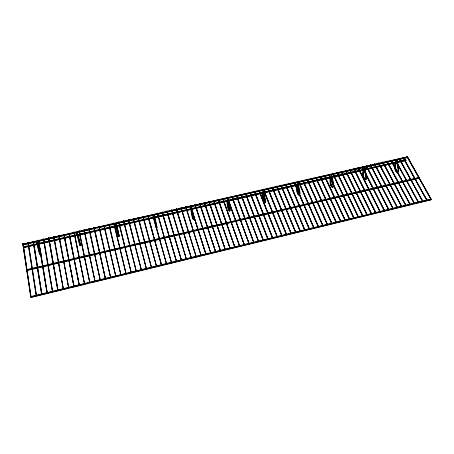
<?xml version="1.0" encoding="UTF-8"?>
<svg xmlns="http://www.w3.org/2000/svg" width="454" height="454" viewBox="0 0 454 454"><rect width="100%" height="100%" fill="white"/><g stroke="black" fill="none" stroke-linecap="round" stroke-linejoin="round"><path stroke-width="0.68" d="M362.984 169.728L362.769 174.926A3.388 1.402 77.5 0 0 364.715 179.512A3.388 1.402 77.5 0 0 365.663 175.834L363.892 167.1L364.681 166.93L366.304 174.983M362.962 174.699L362.973 172.214M363.563 169.802L363.393 175.732A2.957 1.226 77.5 0 0 365.652 178.836M363.563 170.511L363.535 174.75A3.382 1.402 77.5 0 0 365.078 179.092M394.963 165.25L395.059 162.424M395.644 162.492L395.338 168.383A2.928 1.362 77.6 0 0 397.085 171.606A2.928 1.362 77.6 0 0 398.22 169.138L398.09 168.338M395.621 163.196L395.474 167.418A3.348 1.566 77.6 0 0 395.508 168.247M296.371 184.96L297.171 184.926L296.366 185.113L296.644 190.107A3.462 1.056 77.2 0 0 298.414 194.851A3.462 1.056 77.2 0 0 298.925 191.191L297.064 182.253M405.592 160.131C405.706 159.053 406.387 160.988 405.683 160.432L398.09 162.163M406.994 156.959L407.215 157.691L407.13 156.868L29.323 242.601M373.71 188.762L418.753 178.365L418.94 178.013L418.673 177.537L26.911 269.619L27.161 270.527L28.534 269.971M430.557 199.17L430.795 199.942L430.715 199.102L30.974 296.541L31.218 297.211M79.705 245.432L76.317 232.352L77.259 232.142L80.613 245.336L78.133 234.826M227.323 198.075L226.983 198.165L228.992 207.279A3.547 0.681 77 0 1 228.969 210.911A3.547 0.681 77 0 1 227.392 206.002L226.779 200.963L227.085 200.679M22.7 243.832L23.188 243.724L31.037 297.103L30.724 297.064L22.7 243.832L23.188 243.724M27.893 242.657L28.375 242.549L36.473 295.781L36.161 295.736L27.893 242.657L28.375 242.549M33.063 241.483L33.551 241.375L41.887 294.459L41.581 294.413L33.063 241.483L33.551 241.375M38.221 240.314L38.704 240.206L47.284 293.142L46.978 293.097L38.221 240.314L38.704 240.206M43.363 239.15L43.845 239.042L52.664 291.831L52.363 291.786L43.363 239.15L43.845 239.042M48.487 237.987L48.964 237.879L58.021 290.52L57.726 290.475L48.487 237.987L48.964 237.879M30.724 297.064L31.235 296.939M53.595 236.829L54.071 236.721L63.367 289.221L53.595 236.829L54.071 236.721M58.685 235.677L59.162 235.569L68.69 287.921L58.685 235.677L59.162 235.569M36.161 295.736L36.672 295.611M63.759 234.525L64.235 234.417L73.996 286.627L63.759 234.525L64.235 234.417M41.581 294.413L42.086 294.288M68.821 233.379L69.292 233.271L79.285 285.333L68.821 233.379L69.292 233.271M46.978 293.097L47.483 292.972M73.86 232.238L74.331 232.13L84.558 284.051L73.86 232.238L74.331 232.13M52.363 291.786L52.863 291.661M78.888 231.097L79.359 230.99L89.813 282.768L78.888 231.097L79.359 230.99M57.726 290.475L58.225 290.356M83.899 229.962L84.365 229.855L95.045 281.491L83.899 229.962L84.365 229.855M88.893 228.827L89.359 228.725L100.266 280.214L88.893 228.827L89.359 228.725M63.072 289.175L63.571 289.05M93.87 227.698L94.336 227.596L105.464 278.949L93.87 227.698L94.336 227.596M68.395 287.876L68.895 287.751M98.836 226.574L99.301 226.472L110.651 277.683L98.836 226.574L99.301 226.472M73.707 286.576L74.201 286.457M103.779 225.451L104.244 225.349L115.815 276.424L103.779 225.451L104.244 225.349M78.996 285.288L79.495 285.169M108.71 224.333L109.176 224.231L120.968 275.164L108.71 224.333L109.176 224.231M84.274 284L84.767 283.881M113.631 223.22L114.09 223.118L126.099 273.915L113.631 223.22L114.09 223.118M118.528 222.108L118.988 222.006L131.217 272.667L118.528 222.108L118.988 222.006M89.529 282.717L90.023 282.598M123.414 221.002L123.874 220.899L136.314 271.424L123.414 221.002L123.874 220.899M94.767 281.44L95.255 281.321M128.283 219.901L128.737 219.798L141.398 270.181L128.283 219.901L128.737 219.798M99.988 280.169L100.476 280.05M133.141 218.8L133.595 218.697L146.46 268.95L133.141 218.8L133.595 218.697M105.192 278.898L105.68 278.779M137.976 217.699L138.43 217.597L151.511 267.718L137.976 217.699L138.43 217.597M110.379 277.632L110.867 277.513M142.8 216.609L143.254 216.507L156.545 266.487L142.8 216.609L143.254 216.507M147.612 215.519L148.061 215.417L161.562 265.267L147.612 215.519L148.061 215.417M115.549 276.373L116.031 276.253M152.408 214.43L152.856 214.328L166.556 264.046L152.408 214.43L152.856 214.328M120.702 275.118L121.184 274.999M157.186 213.346L157.634 213.244L171.544 262.826L157.186 213.346L157.634 213.244M125.837 273.864L126.314 273.745M161.947 212.268L162.396 212.166L176.51 261.618L161.947 212.268L162.396 212.166M130.956 272.616L131.433 272.496M166.697 211.189L167.146 211.087L181.458 260.409L166.697 211.189L167.146 211.087M171.436 210.117L171.879 210.015L186.395 259.206L171.436 210.117L171.879 210.015M136.052 271.373L136.535 271.254M176.152 209.05L176.595 208.948L191.316 258.008L176.152 209.05L176.595 208.948M141.137 270.13L141.614 270.017M180.862 207.983L181.299 207.881L196.219 256.811L180.862 207.983L181.299 207.881M146.205 268.893L146.682 268.779M185.55 206.916L185.992 206.82L201.105 255.619L185.55 206.916L185.992 206.82M151.261 267.661L151.732 267.548M190.226 205.855L190.669 205.758L205.974 254.427L190.226 205.855L190.669 205.758M156.295 266.436L156.766 266.316M194.891 204.799L195.328 204.703L210.832 253.247L194.891 204.799L195.328 204.703M199.539 203.744L199.976 203.647L215.673 252.061L199.539 203.744L199.976 203.647M161.312 265.21L161.783 265.096M204.175 202.694L204.606 202.597L220.496 250.886L204.175 202.694L204.606 202.597M166.312 263.99L166.783 263.876M208.795 201.65L209.226 201.553L225.303 249.711L208.795 201.65L209.226 201.553M171.3 262.775L171.765 262.662M213.397 200.606L213.828 200.509L230.099 248.542L213.397 200.606L213.828 200.509M176.271 261.561L176.737 261.447M217.988 199.561L218.419 199.465L234.877 247.379L217.988 199.561L218.419 199.465M181.22 260.352L181.685 260.238M222.568 198.529L222.993 198.426L239.638 246.216L222.568 198.529L222.993 198.426M227.131 197.49L227.556 197.394L244.388 245.058L227.131 197.49L227.556 197.394M186.157 259.149L186.622 259.035M231.682 196.457L232.108 196.361L249.121 243.906L231.682 196.457L232.108 196.361M191.083 257.951L191.543 257.838M236.216 195.43L236.642 195.333L253.837 242.754L236.216 195.43L236.642 195.333M195.986 256.754L196.446 256.641M240.739 194.408L241.165 194.312L258.542 241.607L240.739 194.408L241.165 194.312M200.878 255.562L201.332 255.449M245.251 193.387L245.671 193.291L263.473 240.291L263.229 240.461L245.251 193.387L245.671 193.291M249.745 192.365L250.165 192.269L268.144 239.15L267.905 239.32L249.745 192.365L250.165 192.269M205.747 254.371L206.207 254.257M254.223 191.35L254.643 191.253L272.803 238.015L272.565 238.185L254.223 191.35L254.643 191.253M210.605 253.184L211.065 253.077M258.695 190.334L259.115 190.243L277.451 236.88L277.207 237.05L258.695 190.334L259.115 190.243M215.451 252.004L215.905 251.896M263.15 189.329L263.564 189.233L282.082 235.751L281.838 235.921L263.15 189.329L263.564 189.233M220.275 250.829L220.729 250.716M267.588 188.319L268.008 188.228L286.695 234.627L286.451 234.797L267.588 188.319L268.008 188.228M225.088 249.655L225.536 249.547M272.02 187.315L272.434 187.224L291.298 233.504L291.054 233.674L272.02 187.315L272.434 187.224M276.435 186.316L276.844 186.219L295.883 232.386L295.639 232.556L276.435 186.316L276.844 186.219M229.883 248.486L230.331 248.372M280.833 185.317L281.247 185.226L300.457 231.273L300.213 231.438L280.833 185.317L281.247 185.226M234.667 247.317L235.11 247.209M285.226 184.324L285.634 184.228L305.014 230.161L304.77 230.326L285.226 184.324L285.634 184.228M239.428 246.153L239.877 246.045M289.601 183.331L290.01 183.24L309.56 229.049L309.31 229.219L289.601 183.331L290.01 183.24M244.178 244.995L244.627 244.888M293.959 182.343L294.368 182.247L314.089 227.948L313.845 228.112L293.959 182.343L294.368 182.247M248.917 243.843L249.359 243.736M298.312 181.356L298.721 181.265L318.606 226.841L318.356 227.011L298.312 181.356L298.721 181.265M302.648 180.374L303.056 180.283L323.106 225.746L322.856 225.916L302.648 180.374L303.056 180.283M253.638 242.691L254.081 242.584M306.972 179.392L307.375 179.302L327.595 224.651L327.345 224.821L306.972 179.392L307.375 179.302M258.343 241.545L258.78 241.437M311.285 178.416L311.654 178.246L331.982 223.657L331.653 223.663L311.285 178.416L311.688 178.326M263.031 240.399L263.473 240.291M315.581 177.44L315.95 177.276L336.442 222.568L336.147 222.642L315.581 177.44L315.984 177.349M267.707 239.258L268.144 239.15M319.866 176.47L320.235 176.3L340.886 221.484L340.591 221.558L319.866 176.47L320.269 176.379M272.372 238.123L272.803 238.015M324.139 175.499L324.508 175.335L345.318 220.406L345.023 220.474L324.139 175.499L324.542 175.409M328.401 174.535L328.77 174.37L349.739 219.327L349.444 219.396L328.401 174.535L328.798 174.444M277.014 236.988L277.451 236.88M332.651 173.57L333.015 173.405L354.143 218.249L353.853 218.323L332.651 173.57L333.049 173.479M281.645 235.859L282.082 235.751M336.885 172.611L337.254 172.446L358.535 217.182L358.246 217.25L336.885 172.611L337.282 172.52M286.264 234.735L286.695 234.627M341.107 171.652L341.476 171.487L362.911 216.11L362.621 216.183L341.107 171.652L341.504 171.567M290.866 233.611L291.298 233.504M345.318 170.698L345.687 170.534L367.28 215.048L366.991 215.117L345.318 170.698L345.715 170.608M349.518 169.751L349.886 169.58L371.627 213.987L371.344 214.055L349.54 169.824L349.909 169.66M295.458 232.488L295.883 232.386M353.706 168.797L354.069 168.633L375.969 212.926L375.679 213L353.728 168.877L354.097 168.712M300.032 231.375L300.457 231.273M357.877 167.855L358.246 167.685L380.293 211.87L380.009 211.944L357.9 167.929L358.268 167.764M304.589 230.263L305.014 230.161M362.042 166.907L362.406 166.743L384.606 210.821L384.322 210.889L362.065 166.987L362.428 166.822M309.134 229.156L309.56 229.049M366.191 165.971L366.56 165.801L388.908 209.771L388.618 209.839L366.213 166.045L366.577 165.88M313.669 228.05L314.089 227.948M370.328 165.029L370.697 164.864L393.192 208.727L370.351 165.108L370.714 164.944M374.454 164.093L374.822 163.928L397.466 207.682L374.476 164.172L374.839 164.007M318.186 226.949L318.606 226.841M378.568 163.162L378.937 162.997L401.728 206.644L378.591 163.241L378.954 163.077M322.686 225.848L323.106 225.746M382.671 162.231L383.04 162.067L405.972 205.611L382.688 162.311L383.057 162.146M327.175 224.753L327.595 224.651M386.763 161.306L387.126 161.142L410.206 204.578L386.78 161.386L387.143 161.215M331.653 223.663L332.073 223.561M390.843 160.381L391.206 160.217L414.428 203.545L390.854 160.461L391.223 160.296M336.113 222.573L336.533 222.471M394.906 159.456L395.275 159.292L394.923 159.536L418.361 202.586L418.736 202.348L418.35 202.512M398.964 158.537L399.327 158.372L422.839 201.497L398.975 158.616L399.344 158.452M340.562 221.49L340.977 221.387M403.01 157.623L403.373 157.459L427.021 200.475L403.021 157.703L403.385 157.538M344.995 220.406L345.415 220.303M407.039 156.709L407.403 156.545L431.192 199.454L407.051 156.789L407.42 156.624M349.415 219.327L349.83 219.225M353.825 218.255L354.239 218.153M358.217 217.182L358.632 217.08M362.598 216.115L363.007 216.013M366.968 215.048L367.377 214.946M371.321 213.987L371.73 213.885M375.662 212.926L376.065 212.83M379.987 211.87L380.395 211.774M384.3 210.821L384.708 210.718M388.601 209.771L389.004 209.674M392.892 208.727L393.295 208.624M397.165 207.682L397.568 207.586M401.427 206.644L401.83 206.547M405.677 205.605L406.075 205.509M409.917 204.572L410.314 204.476M414.139 203.54L414.536 203.443M422.549 201.491L422.941 201.394M426.737 200.469L427.129 200.373M430.908 199.454L431.3 199.357M329.95 177.31L330.756 177.423L329.956 177.457L330.081 182.429A3.422 1.231 77.4 0 0 331.948 187.093A3.422 1.231 77.4 0 0 332.68 183.422L331.097 174.529M262.196 193.046L262.787 192.916L262.253 192.666M226.779 200.963L227.585 200.935M190.788 209.01L191.401 208.868M190.93 209.288L191.543 209.146M154.621 217.562L153.997 217.704M37.591 244.229L38.267 244.076M395.479 162.736L394.889 162.668L394.725 167.594A3.348 1.561 77.6 0 0 396.756 172.1A3.348 1.561 77.6 0 0 397.908 168.417L396.194 159.774L396.978 159.604M330.853 174.597L331.647 174.415L333.474 183.24A3.422 1.237 77.4 0 1 333.701 184.965M226.983 198.165L227.834 197.972L229.843 207.086A3.547 0.681 77 0 1 230.008 210.775M261.981 192.944L262.418 197.961A3.507 0.874 77.1 0 0 264.097 202.785A3.507 0.874 77.1 0 0 264.37 199.141L262.423 190.124L263.258 189.937L265.204 198.948A3.501 0.874 77.1 0 1 264.92 202.592M297.035 182.27L297.852 182.088L299.736 191.003A3.462 1.061 77.2 0 1 299.504 194.698M30.991 296.791L430.897 199.278M31.911 297.047L49.815 292.677M51.189 292.342L68.406 288.142M71.851 287.303L86.998 283.602M90.442 282.763L107.655 278.563M109.034 278.228L126.246 274.029M127.625 273.694L131.756 272.684M133.136 272.349L144.843 269.489M146.216 269.154L150.348 268.144M151.727 267.809L163.434 264.954M164.813 264.62L168.945 263.609M170.318 263.275L182.026 260.42M183.405 260.08L187.536 259.075M188.909 258.74L200.617 255.88M201.996 255.545L206.127 254.535M207.506 254.2L224.719 250.001M226.098 249.666L243.31 245.466M244.689 245.126L261.901 240.926M263.28 240.592L280.498 236.392M281.872 236.057L356.929 217.738M358.308 217.404L375.526 213.204M376.899 212.869L394.117 208.67M395.496 208.329L412.709 204.13M414.088 203.795L418.219 202.785M419.592 202.45L430.613 199.76M31.173 297.444L430.948 199.874M115.974 226.206L118.432 236.585L115.384 223.487L116.303 223.277L118.517 232.703M156.028 225.956L153.492 214.838L154.388 214.64L157.124 227.636L156.891 227.221M190.765 206.371L191.06 206.303M40.037 254.609A3.768 0.443 76.5 0 1 38.624 251.085L36.252 241.443L37.217 241.222L39.589 250.863A3.768 0.437 76.5 0 0 40.338 253.463M29.913 269.648L38.198 267.701M39.577 267.372L52.006 264.449M53.385 264.126L57.527 263.15M58.907 262.826L67.192 260.874M68.571 260.551L84.45 256.816M85.834 256.493L88.592 255.84M89.971 255.517L98.257 253.57M99.642 253.241L103.779 252.271M107.235 251.454L113.449 249.995M114.828 249.672L123.113 247.719M124.492 247.396L138.986 243.985M140.371 243.662L152.107 240.898M153.486 240.575L159.7 239.11M161.079 238.787L169.365 236.84M170.744 236.511L190.765 231.801M192.144 231.478L198.358 230.013M199.743 229.69L206.644 228.067M209.407 227.42L237.022 220.922M238.401 220.593L248.758 218.158M250.137 217.835L254.28 216.859M255.659 216.535L275.68 211.825M277.059 211.502L283.273 210.037M284.652 209.714L302.602 205.492M303.981 205.163L316.41 202.24M317.789 201.917L321.931 200.94M323.316 200.617L329.525 199.158M330.909 198.829L333.667 198.182M335.052 197.859L339.195 196.883M340.574 196.559L350.931 194.119M352.31 193.796L368.188 190.061M369.567 189.738L372.331 189.085M27.098 270.493L418.9 178.291M26.922 269.852L418.843 177.701M27.938 242.918L23.035 243.963L23.222 244.814L32.262 242.606M23.046 244.178L407.295 157.022M33.647 242.294L35.718 241.823M37.103 241.511L57.851 236.801M59.23 236.489L75.829 232.72M79.285 231.937L91.731 229.111M93.115 228.799L95.879 228.169M99.341 227.386L115.242 223.771M116.627 223.459L118.006 223.147M119.391 222.835L165.721 212.313M167.106 212.001L169.87 211.377M171.254 211.059L180.244 209.022M181.628 208.704L185.777 207.762M187.156 207.45L189.925 206.82M191.304 206.508L221.734 199.601M223.118 199.289L227.267 198.347M228.646 198.035L239.712 195.521M241.097 195.209L259.762 190.969M263.224 190.186L297.103 182.497M299.18 182.026L313.703 178.728M315.082 178.411L330.296 174.96M331.681 174.648L333.752 174.177M335.137 173.859L369.709 166.011M371.094 165.699L373.863 165.069M375.242 164.757L378.012 164.132M379.391 163.815L407.051 157.538M23.222 244.814L407.351 157.606M24.397 246.658L24.578 247.504L24.334 246.613L36.825 243.832M38.21 243.514L405.626 159.859M24.34 246.828L405.927 159.927M24.567 247.288L36.995 244.456M38.374 244.144L43.209 243.043M45.973 242.413L60.473 239.105M61.852 238.793L108.801 228.095M110.18 227.777L118.466 225.888M119.845 225.576L130.202 223.215M131.586 222.903L152.3 218.181M155.058 217.551L176.464 212.671M177.843 212.358L181.986 211.416M183.365 211.099L190.271 209.527M193.035 208.897L204.079 206.377M205.458 206.065L217.886 203.233M219.271 202.915L226.171 201.343M227.556 201.031L262.077 193.16M263.456 192.848L269.67 191.429M271.049 191.117L295.906 185.453M297.285 185.136L305.57 183.246M306.955 182.934L311.784 181.833M313.169 181.515L321.455 179.631M322.834 179.313L341.476 175.068M342.855 174.75L357.355 171.447M358.734 171.13L362.877 170.188M364.948 169.717L373.233 167.827M374.618 167.515L379.448 166.414M380.832 166.096L383.59 165.466M384.969 165.154L393.255 163.264M394.639 162.952L396.711 162.481M24.516 247.458L405.984 160.5M191.384 206.235L190.68 206.405M36.785 241.307L37.115 241.239M363.37 170.051L362.791 169.978M116.15 226.325L116.485 226.319M407.289 156.534L431.175 199.283M407.17 156.795L431.033 199.527M403.254 157.453L426.998 200.299M403.135 157.708L426.862 200.543M399.214 158.367L422.816 201.321M399.094 158.622L422.68 201.565M395.156 159.286L418.747 202.416M395.042 159.541L418.48 202.586M391.087 160.211L414.406 203.375M390.973 160.466L414.269 203.613M387.007 161.13L410.178 204.402M386.899 161.391L410.047 204.646M382.915 162.061L405.938 205.435M382.807 162.316L405.814 205.679M378.812 162.992L401.694 206.474M378.71 163.247L401.563 206.712M374.698 163.922L397.426 207.512M374.595 164.178L397.307 207.756M370.572 164.859L393.153 208.556M370.47 165.114L393.033 208.795M366.435 165.795L388.862 209.6M366.333 166.051L388.743 209.844M362.286 166.737L384.561 210.65M362.184 166.993L384.447 210.889M358.121 167.679L380.248 211.7M358.024 167.935L380.134 211.944M353.944 168.627L375.918 212.756M353.853 168.882L375.81 213M349.762 169.575L371.576 213.817M349.671 169.83L371.468 214.055M345.562 170.528L367.224 214.878M345.471 170.783L367.116 215.117M341.346 171.481L362.854 215.945M341.26 171.737L362.752 216.183M337.123 172.441L358.473 217.012M337.044 172.696L358.376 217.25M332.89 173.4L354.08 218.085M332.805 173.655L353.984 218.323M328.639 174.364L349.671 219.157M328.56 174.614L349.574 219.396M324.377 175.329L345.25 220.235M324.304 175.584L345.159 220.474M320.104 176.3L340.818 221.319M320.03 176.549L340.727 221.558M315.819 177.27L336.369 222.403M315.746 177.52L336.278 222.642M311.518 178.24L331.902 223.493M311.45 178.496L331.817 223.731M307.205 179.222L327.425 224.582M307.142 179.472L327.345 224.821M302.88 180.198L322.936 225.678M302.818 180.454L322.856 225.916M298.545 181.186L318.436 226.779M298.482 181.435L318.356 227.011M294.192 182.167L313.913 227.88M294.135 182.423L313.845 228.112M289.834 183.161L309.384 228.986M289.777 183.41L309.31 229.219M285.452 184.148L304.838 230.093M285.401 184.403L304.77 230.326M281.066 185.147L300.276 231.205M281.015 185.397L300.213 231.438M276.662 186.14L295.702 232.323M276.617 186.395L295.639 232.556M272.247 187.144L291.11 233.441M272.201 187.394L291.054 233.674M267.82 188.149L286.508 234.565M267.775 188.399L286.451 234.797M263.377 189.153L281.889 235.688M263.337 189.403L281.838 235.921M258.922 190.164L277.258 236.818M258.882 190.413L277.207 237.05M254.45 191.174L272.61 237.953M254.416 191.429L272.565 238.185M249.972 192.195L267.951 239.088M249.938 192.445L267.905 239.32M245.472 193.211L263.275 240.228M245.444 193.461L263.229 240.461M240.966 194.233L258.581 241.375M240.938 194.482L258.542 241.607M236.443 195.26L253.877 242.521M236.421 195.509L253.837 242.754M231.903 196.287L249.155 243.673M231.886 196.537L249.121 243.906M227.352 197.32L244.417 244.825M227.335 197.569L244.388 245.058M222.789 198.353L239.667 245.989M222.772 198.602L239.638 246.216M218.209 199.391L234.9 247.146M218.198 199.641L234.877 247.379M213.618 200.43L230.121 248.315M213.607 200.679L230.099 248.542M118.954 236.812L115.849 223.396M209.01 201.474L225.32 249.484M209.005 201.724L225.303 249.711M204.391 202.524L220.508 250.659M204.385 202.768L220.496 250.886M199.754 203.574L215.684 251.834M199.754 203.823L215.673 252.061M195.107 204.629L210.832 253.247M190.447 205.685L205.98 254.2M190.447 205.929L205.974 254.427M185.765 206.746L201.105 255.619M181.078 207.807L196.219 256.811M38.403 243.877L39.992 249.019A3.768 0.437 76.5 0 1 40.968 253.434A3.768 0.437 76.5 0 1 40.571 254.041M37.932 244.218L39.742 250.126A3.297 0.386 76.5 0 1 40.372 253.213M176.368 208.874L191.31 257.781M176.385 209.118L191.316 258.008M171.646 209.947L186.395 259.206M166.913 211.019L181.447 260.182M166.93 211.263L181.458 260.409M162.163 212.092L176.493 261.391M162.186 212.341L176.51 261.618M157.396 213.176L171.544 262.826M152.618 214.26L166.556 264.046M147.822 215.344L161.533 265.04M147.851 215.588L161.562 265.267M143.01 216.433L156.545 266.487M77.872 235.791L78.553 238.339M138.186 217.528L151.511 267.718M133.345 218.624L146.46 268.95M128.488 219.725L141.398 270.181M123.619 220.831L136.314 271.424M118.545 235.166L118.749 235.938L118.687 235.575M118.732 221.938L131.217 272.667M36.683 241.363L39.322 252.049A4.245 0.499 76.5 0 0 40.656 254.524M79.274 241.04L79.473 241.857M113.835 223.05L126.099 273.915M76.766 232.266L80.256 245.898L80.239 245.364M118.471 232.891L119.34 236.375L117.036 226.637M108.915 224.162L120.968 275.164M103.983 225.28L115.815 276.424M153.98 214.748L156.352 225.082A4.092 0.301 76.8 0 1 156.522 227.721M99.034 226.404L110.651 277.683M190.833 207.064L192.757 215.616A3.587 0.477 76.9 0 1 192.995 219.231A3.587 0.477 76.9 0 1 191.52 214.237L190.833 209.81M227.494 198.063L229.713 208.176A3.995 0.766 77 0 1 229.196 210.906M227.607 199.374L228.18 201.973M94.137 227.766L105.464 278.949M94.069 227.528L105.402 278.728M262.951 190.022L265.096 200.021A3.944 0.987 77.1 0 1 264.262 202.796M263.774 194.885L264.523 198.347M89.092 228.657L100.266 280.214M79.66 242.674L79.944 244.076M297.58 182.162L299.651 192.059A3.899 1.192 77.2 0 1 299.345 195.135A3.899 1.192 77.2 0 1 297.773 193.614M297.455 182.877L298.034 185.618M84.098 229.786L95.045 281.491M229.327 207.172L229.503 208.006M331.403 174.489L333.412 184.279A3.853 1.39 77.4 0 1 332.385 187.417M331.375 175.885L332.078 179.273M79.087 230.921L89.813 282.768M364.46 166.987L366.401 176.674A3.814 1.578 77.5 0 1 365.935 179.614A3.814 1.578 77.5 0 1 364.239 179.063M364.108 167.038L364.789 170.392M365.464 173.74L365.737 175.079M74.059 232.062L84.558 284.051M397.085 160.262L398.669 168.241A3.348 1.566 77.6 0 1 398.811 169.104M396.768 159.655L398.646 169.246A3.768 1.759 77.6 0 1 397.642 172.424A3.768 1.759 77.6 0 1 395.366 170.165M396.904 162.367L397.954 167.679M69.099 233.447L79.285 285.333M69.014 233.208L79.206 285.118M154.695 219.588L155.177 222.114M153.929 218.221L156.238 227.84L156.165 226.711M64.042 234.593L73.996 286.627M63.952 234.355L73.911 286.412M58.878 235.501L68.69 287.921M53.788 236.659L63.367 289.221M365.873 175.749L366.015 176.555A2.957 1.226 77.5 0 1 365.873 178.467M48.777 238.055L58.021 290.52M48.68 237.817L57.925 290.31M43.55 238.974L52.664 291.831M38.516 240.376L47.284 293.142M38.408 240.143L47.182 292.932M79.575 244.507L79.666 245.075M33.363 241.545L41.887 294.459M33.255 241.312L41.779 294.249M191.265 209.277L192.19 215.083A3.138 0.42 76.9 0 0 193.177 218.436A3.138 0.42 76.9 0 0 193.535 217.755M28.08 242.481L36.473 295.781M23.001 243.894L31.037 297.103M22.887 243.662L30.923 296.893M227.323 201.06L228.044 206.842A3.099 0.596 77 0 0 229.48 210.435M227.545 204.476L227.698 205.741M227.624 200.77L227.777 202.03M227.931 203.29L228.231 205.81A3.547 0.681 77 0 0 229.043 209.243M262.86 193.381L263.246 197.774A3.501 0.874 77.1 0 0 264.637 202.314M262.531 193.035L263.07 198.79A3.065 0.766 77.1 0 0 264.063 201.837A3.065 0.766 77.1 0 0 264.92 201.792M262.474 195.192L262.639 197.081M296.927 185.198L297.279 190.924A3.025 0.925 77.2 0 0 298.323 193.92A3.025 0.925 77.2 0 0 299.356 193.835M297.171 184.926L297.444 189.92M330.75 177.276L330.87 182.253A3.422 1.237 77.4 0 0 332.18 186.458A3.422 1.237 77.4 0 0 333.673 185.714M330.529 177.537L330.711 183.24A2.991 1.078 77.4 0 0 331.8 186.191A2.991 1.078 77.4 0 0 332.998 186.061M330.194 177.826L330.285 181.572M366.594 176.527A3.382 1.402 77.5 0 1 366.645 177.361M366.588 178.11A3.382 1.402 77.5 0 1 365.856 179.347M363.461 177.52A3.814 1.578 77.5 0 1 363.189 176.583M299.214 194.658A3.462 1.061 77.2 0 1 297.535 190.765M297.177 191.775A3.899 1.192 77.2 0 1 296.984 190.788M299.351 191.911A3.025 0.925 77.2 0 1 299.43 192.655M331.976 187.133A3.853 1.39 77.4 0 1 330.83 185.045M194.085 217.954A3.587 0.482 76.9 0 1 193.665 218.72M192.961 216.694A3.587 0.482 76.9 0 1 192.541 214.895M193.83 216.331A3.587 0.482 76.9 0 0 193.631 215.417L191.56 206.207L191.179 206.303L193.478 216.524A4.041 0.539 76.9 0 1 193.773 219.458A4.041 0.539 76.9 0 1 193.046 218.629M398.76 170.681A3.348 1.566 77.6 0 1 397.057 171.697M395.094 169.24A3.768 1.759 77.6 0 1 394.929 168.281"/></g></svg>
